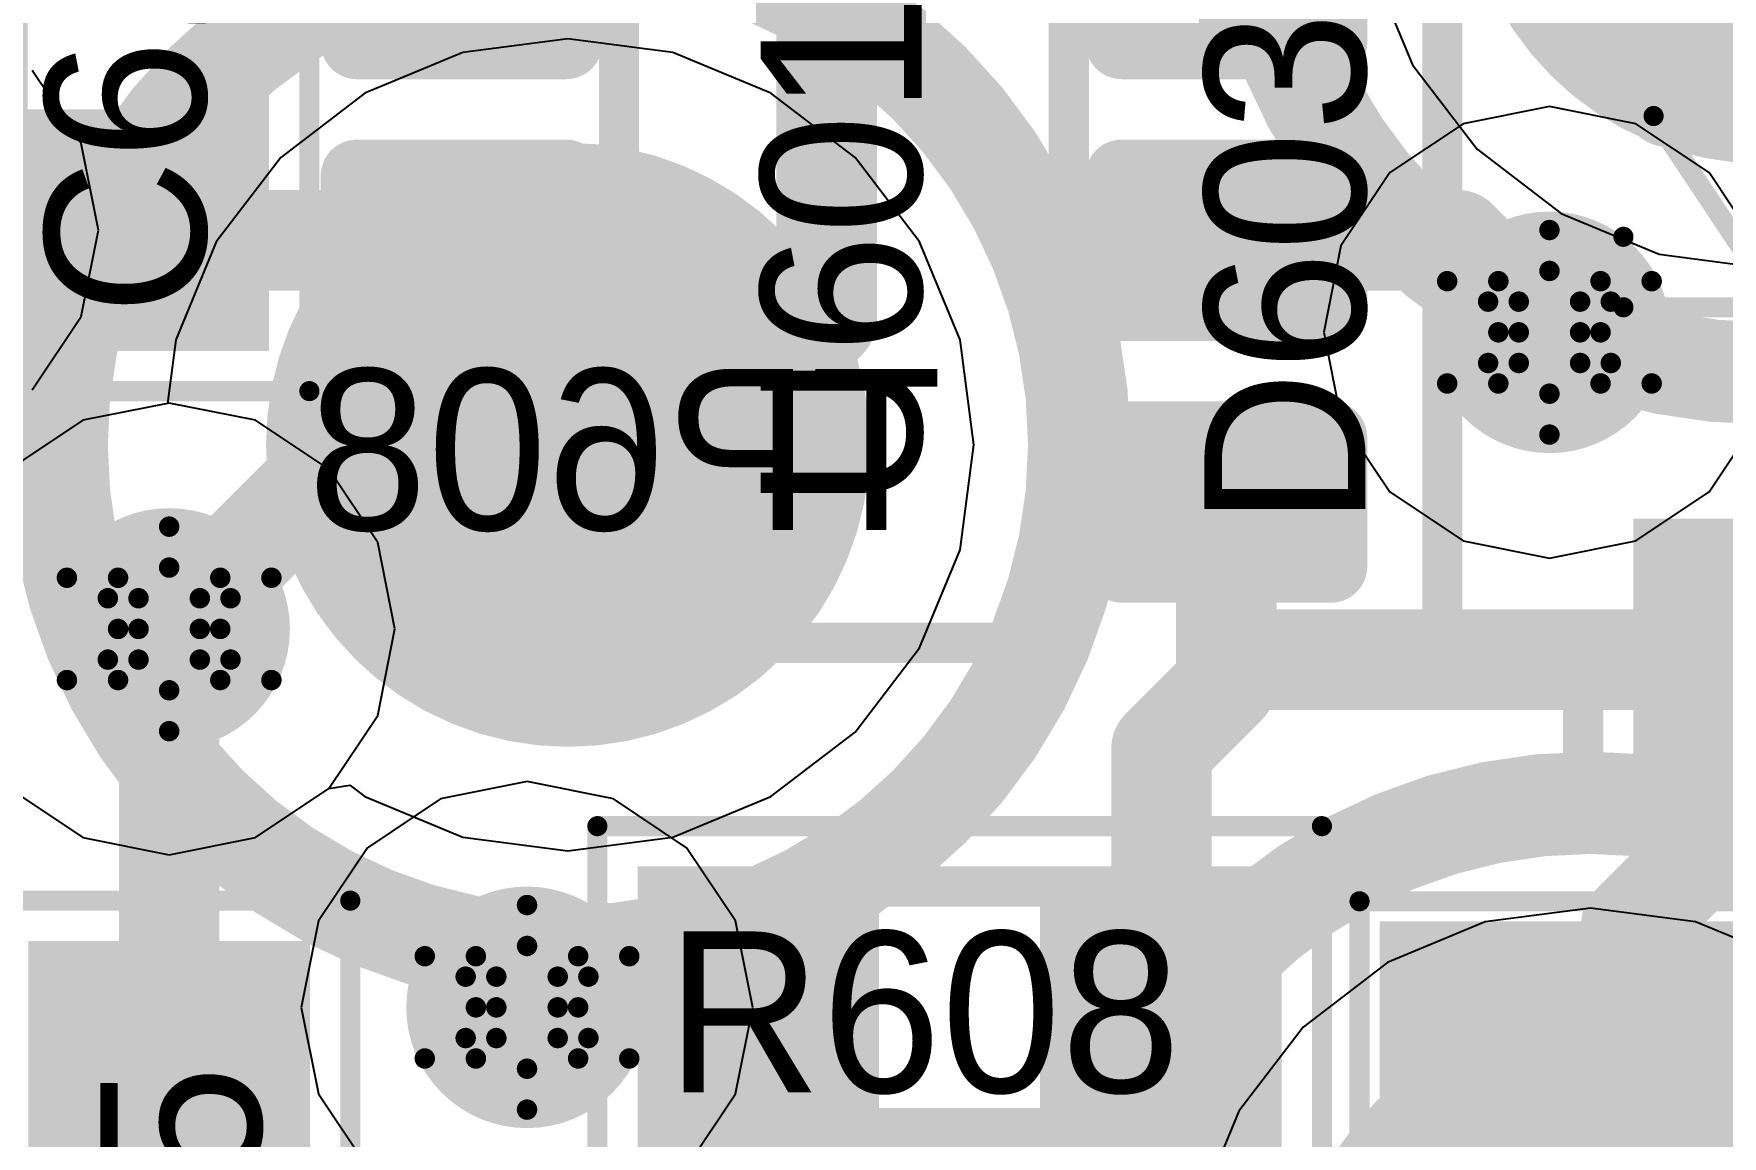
# Model space of a CAD drawing. Header units: millimetres. Extents: x 5 to 399, y 5 to 287.
# Drawn here: x 222.381 to 226.576, y 125.545 to 128.283 of the extents above; entities that cross this region are included whole.
import ezdxf

# ---------------------------------------------------------------- set-up
doc = ezdxf.new("R2010")
doc.units = ezdxf.units.MM
for name, color, linetype in [('BottomLayer', 5, 'Continuous'), ('BottomOverlay', 54, 'Continuous'), ('BottomPaste', 16, 'Continuous'), ('BottomSolder', 6, 'Continuous'), ('DrillDrawing', 1, 'Continuous'), ('DrillGuide', 244, 'Continuous'), ('Mechanical13', 56, 'Continuous'), ('MidLayer1', 16, 'Continuous'), ('MidLayer2', 76, 'Continuous'), ('MultiLayer', 9, 'Continuous'), ('TopLayer', 1, 'Continuous'), ('TopOverlay', 2, 'Continuous'), ('TopPaste', 8, 'Continuous'), ('TopSolder', 216, 'Continuous'), ('ViaHoleLayer', 16, 'Continuous')]:
    doc.layers.add(name, color=color, linetype=linetype)

# ---------------------------------------------------------------- blocks, each defined once
blk = doc.blocks.new('TP1_5MM_B_11')
at = {"layer": 'BottomLayer', "const_width": 0.75}
blk.add_lwpolyline([(-0.375, 0, 1), (0.375, 0, 1)], format="xyb", close=True, dxfattribs=at)
at = {"layer": 'BottomOverlay'}
for points, const_width in [([(1.27, 0, 1), (-1.27, 0, 1)], 0.254), ([(-1.3335, 0, 1), (-1.2065, 0, 1)], 0.127), ([(1.2065, 0, 1), (1.3335, 0, 1)], 0.127)]:
    blk.add_lwpolyline(points, format="xyb", close=True, dxfattribs=dict(at, const_width=const_width))
at = {"layer": 'BottomPaste', "const_width": 0.75}
blk.add_lwpolyline([(-0.375, 0, 1), (0.375, 0, 1)], format="xyb", close=True, dxfattribs=at)
at = {"layer": 'BottomSolder', "const_width": 0.75}
blk.add_lwpolyline([(-0.375, 0, 1), (0.375, 0, 1)], format="xyb", close=True, dxfattribs=at)
blk = doc.blocks.new('TP1_5MM_B_36')
at = {"layer": 'BottomLayer', "const_width": 0.75}
blk.add_lwpolyline([(-0.375, 0, 1), (0.375, 0, 1)], format="xyb", close=True, dxfattribs=at)
at = {"layer": 'BottomOverlay'}
for points, const_width in [([(1.27, 0, 1), (-1.27, 0, 1)], 0.254), ([(-1.3335, 0, 1), (-1.2065, 0, 1)], 0.127), ([(1.2065, 0, 1), (1.3335, 0, 1)], 0.127)]:
    blk.add_lwpolyline(points, format="xyb", close=True, dxfattribs=dict(at, const_width=const_width))
at = {"layer": 'BottomPaste', "const_width": 0.75}
blk.add_lwpolyline([(-0.375, 0, 1), (0.375, 0, 1)], format="xyb", close=True, dxfattribs=at)
at = {"layer": 'BottomSolder', "const_width": 0.75}
blk.add_lwpolyline([(-0.375, 0, 1), (0.375, 0, 1)], format="xyb", close=True, dxfattribs=at)
blk = doc.blocks.new('SC70_6P_70')
at = {"layer": 'TopLayer', "const_width": 0.04}
for points in [[(-0.83, 1.21, 1), (-0.79, 1.21, 1)], [(-0.51, 1.21, 1), (-0.47, 1.21, 1)], [(-0.18, 1.21, 1), (-0.14, 1.21, 1)], [(0.14, 1.21, 1), (0.18, 1.21, 1)], [(0.47, 1.21, 1), (0.51, 1.21, 1)], [(0.79, 1.21, 1), (0.83, 1.21, 1)], [(-0.83, 0.69, 1), (-0.79, 0.69, 1)], [(-0.51, 0.69, 1), (-0.47, 0.69, 1)], [(-0.18, 0.69, 1), (-0.14, 0.69, 1)], [(0.14, 0.69, 1), (0.18, 0.69, 1)], [(0.47, 0.69, 1), (0.51, 0.69, 1)], [(0.79, 0.69, 1), (0.83, 0.69, 1)], [(-0.83, -0.69, 1), (-0.79, -0.69, 1)], [(-0.51, -0.69, 1), (-0.47, -0.69, 1)], [(-0.18, -0.69, 1), (-0.14, -0.69, 1)], [(0.14, -0.69, 1), (0.18, -0.69, 1)], [(0.47, -0.69, 1), (0.51, -0.69, 1)], [(0.79, -0.69, 1), (0.83, -0.69, 1)], [(-0.83, -1.21, 1), (-0.79, -1.21, 1)], [(-0.51, -1.21, 1), (-0.47, -1.21, 1)], [(-0.18, -1.21, 1), (-0.14, -1.21, 1)], [(0.14, -1.21, 1), (0.18, -1.21, 1)], [(0.47, -1.21, 1), (0.51, -1.21, 1)], [(0.79, -1.21, 1), (0.83, -1.21, 1)]]:
    blk.add_lwpolyline(points, format="xyb", close=True, dxfattribs=at)
at = {"layer": 'TopLayer'}
for points in [[(-0.81, 0.65), (-0.49, 0.65), (-0.81, 1.25), (-0.49, 1.25)], [(-0.16, 0.65), (0.16, 0.65), (-0.16, 1.25), (0.16, 1.25)], [(0.49, 0.65), (0.81, 0.65), (0.49, 1.25), (0.81, 1.25)], [(-0.85, 0.69), (-0.45, 0.69), (-0.85, 1.21), (-0.45, 1.21)], [(-0.2, 0.69), (0.2, 0.69), (-0.2, 1.21), (0.2, 1.21)], [(0.45, 0.69), (0.85, 0.69), (0.45, 1.21), (0.85, 1.21)], [(-0.81, -1.25), (-0.49, -1.25), (-0.81, -0.65), (-0.49, -0.65)], [(-0.16, -1.25), (0.16, -1.25), (-0.16, -0.65), (0.16, -0.65)], [(0.49, -1.25), (0.81, -1.25), (0.49, -0.65), (0.81, -0.65)], [(-0.85, -1.21), (-0.45, -1.21), (-0.85, -0.69), (-0.45, -0.69)], [(-0.2, -1.21), (0.2, -1.21), (-0.2, -0.69), (0.2, -0.69)], [(0.45, -1.21), (0.85, -1.21), (0.45, -0.69), (0.85, -0.69)]]:
    blk.add_solid(points, dxfattribs=at)
at = {"layer": 'TopOverlay', "const_width": 0.1}
for points in [[(-0.9998, 0.5588), (-0.9998, -0.5588)], [(-0.9998, 0.5588), (1.0002, 0.5588)], [(1.0002, 0.5588), (1.0002, -0.5588)], [(-0.9998, -0.5588), (1.0002, -0.5588)]]:
    blk.add_lwpolyline(points, dxfattribs=at)
at = {"layer": 'TopOverlay', "const_width": 0.05}
for points in [[(-1.0248, 0.5588, 1), (-0.9748, 0.5588, 1)], [(-1.0248, 0.5588, 1), (-0.9748, 0.5588, 1)], [(0.9752, 0.5588, 1), (1.0251, 0.5588, 1)], [(0.9752, 0.5588, 1), (1.0251, 0.5588, 1)], [(-1.0248, -0.5588, 1), (-0.9748, -0.5588, 1)], [(-1.0248, -0.5588, 1), (-0.9748, -0.5588, 1)], [(0.9752, -0.5588, 1), (1.0251, -0.5588, 1)], [(0.9752, -0.5588, 1), (1.0251, -0.5588, 1)]]:
    blk.add_lwpolyline(points, format="xyb", close=True, dxfattribs=at)
at = {"layer": 'TopPaste', "const_width": 0.04}
for points in [[(-0.83, 1.21, 1), (-0.79, 1.21, 1)], [(-0.51, 1.21, 1), (-0.47, 1.21, 1)], [(-0.18, 1.21, 1), (-0.14, 1.21, 1)], [(0.14, 1.21, 1), (0.18, 1.21, 1)], [(0.47, 1.21, 1), (0.51, 1.21, 1)], [(0.79, 1.21, 1), (0.83, 1.21, 1)], [(-0.83, 0.69, 1), (-0.79, 0.69, 1)], [(-0.51, 0.69, 1), (-0.47, 0.69, 1)], [(-0.18, 0.69, 1), (-0.14, 0.69, 1)], [(0.14, 0.69, 1), (0.18, 0.69, 1)], [(0.47, 0.69, 1), (0.51, 0.69, 1)], [(0.79, 0.69, 1), (0.83, 0.69, 1)], [(-0.83, -0.69, 1), (-0.79, -0.69, 1)], [(-0.51, -0.69, 1), (-0.47, -0.69, 1)], [(-0.18, -0.69, 1), (-0.14, -0.69, 1)], [(0.14, -0.69, 1), (0.18, -0.69, 1)], [(0.47, -0.69, 1), (0.51, -0.69, 1)], [(0.79, -0.69, 1), (0.83, -0.69, 1)], [(-0.83, -1.21, 1), (-0.79, -1.21, 1)], [(-0.51, -1.21, 1), (-0.47, -1.21, 1)], [(-0.18, -1.21, 1), (-0.14, -1.21, 1)], [(0.14, -1.21, 1), (0.18, -1.21, 1)], [(0.47, -1.21, 1), (0.51, -1.21, 1)], [(0.79, -1.21, 1), (0.83, -1.21, 1)]]:
    blk.add_lwpolyline(points, format="xyb", close=True, dxfattribs=at)
at = {"layer": 'TopPaste'}
for points in [[(-0.81, 0.65), (-0.49, 0.65), (-0.81, 1.25), (-0.49, 1.25)], [(-0.16, 0.65), (0.16, 0.65), (-0.16, 1.25), (0.16, 1.25)], [(0.49, 0.65), (0.81, 0.65), (0.49, 1.25), (0.81, 1.25)], [(-0.85, 0.69), (-0.45, 0.69), (-0.85, 1.21), (-0.45, 1.21)], [(-0.2, 0.69), (0.2, 0.69), (-0.2, 1.21), (0.2, 1.21)], [(0.45, 0.69), (0.85, 0.69), (0.45, 1.21), (0.85, 1.21)], [(-0.81, -1.25), (-0.49, -1.25), (-0.81, -0.65), (-0.49, -0.65)], [(-0.16, -1.25), (0.16, -1.25), (-0.16, -0.65), (0.16, -0.65)], [(0.49, -1.25), (0.81, -1.25), (0.49, -0.65), (0.81, -0.65)], [(-0.85, -1.21), (-0.45, -1.21), (-0.85, -0.69), (-0.45, -0.69)], [(-0.2, -1.21), (0.2, -1.21), (-0.2, -0.69), (0.2, -0.69)], [(0.45, -1.21), (0.85, -1.21), (0.45, -0.69), (0.85, -0.69)]]:
    blk.add_solid(points, dxfattribs=at)
at = {"layer": 'TopSolder', "const_width": 0.09}
for points in [[(-0.855, 1.21, 1), (-0.765, 1.21, 1)], [(-0.535, 1.21, 1), (-0.445, 1.21, 1)], [(-0.205, 1.21, 1), (-0.115, 1.21, 1)], [(0.115, 1.21, 1), (0.205, 1.21, 1)], [(0.445, 1.21, 1), (0.535, 1.21, 1)], [(0.765, 1.21, 1), (0.855, 1.21, 1)], [(-0.855, 0.69, 1), (-0.765, 0.69, 1)], [(-0.535, 0.69, 1), (-0.445, 0.69, 1)], [(-0.205, 0.69, 1), (-0.115, 0.69, 1)], [(0.115, 0.69, 1), (0.205, 0.69, 1)], [(0.445, 0.69, 1), (0.535, 0.69, 1)], [(0.765, 0.69, 1), (0.855, 0.69, 1)], [(-0.855, -0.69, 1), (-0.765, -0.69, 1)], [(-0.535, -0.69, 1), (-0.445, -0.69, 1)], [(-0.205, -0.69, 1), (-0.115, -0.69, 1)], [(0.115, -0.69, 1), (0.205, -0.69, 1)], [(0.445, -0.69, 1), (0.535, -0.69, 1)], [(0.765, -0.69, 1), (0.855, -0.69, 1)], [(-0.855, -1.21, 1), (-0.765, -1.21, 1)], [(-0.535, -1.21, 1), (-0.445, -1.21, 1)], [(-0.205, -1.21, 1), (-0.115, -1.21, 1)], [(0.115, -1.21, 1), (0.205, -1.21, 1)], [(0.445, -1.21, 1), (0.535, -1.21, 1)], [(0.765, -1.21, 1), (0.855, -1.21, 1)]]:
    blk.add_lwpolyline(points, format="xyb", close=True, dxfattribs=at)
at = {"layer": 'TopSolder'}
for points in [[(-0.81, 0.6), (-0.49, 0.6), (-0.81, 1.3), (-0.49, 1.3)], [(-0.16, 0.6), (0.16, 0.6), (-0.16, 1.3), (0.16, 1.3)], [(0.49, 0.6), (0.81, 0.6), (0.49, 1.3), (0.81, 1.3)], [(-0.9, 0.69), (-0.4, 0.69), (-0.9, 1.21), (-0.4, 1.21)], [(-0.25, 0.69), (0.25, 0.69), (-0.25, 1.21), (0.25, 1.21)], [(0.4, 0.69), (0.9, 0.69), (0.4, 1.21), (0.9, 1.21)], [(-0.81, -1.3), (-0.49, -1.3), (-0.81, -0.6), (-0.49, -0.6)], [(-0.16, -1.3), (0.16, -1.3), (-0.16, -0.6), (0.16, -0.6)], [(0.49, -1.3), (0.81, -1.3), (0.49, -0.6), (0.81, -0.6)], [(-0.9, -1.21), (-0.4, -1.21), (-0.9, -0.69), (-0.4, -0.69)], [(-0.25, -1.21), (0.25, -1.21), (-0.25, -0.69), (0.25, -0.69)], [(0.4, -1.21), (0.9, -1.21), (0.4, -0.69), (0.9, -0.69)]]:
    blk.add_solid(points, dxfattribs=at)
blk = doc.blocks.new('TP1_5MM_B_99')
at = {"layer": 'BottomLayer', "const_width": 0.75}
blk.add_lwpolyline([(-0.375, 0, 1), (0.375, 0, 1)], format="xyb", close=True, dxfattribs=at)
at = {"layer": 'BottomOverlay'}
for points, const_width in [([(1.27, 0, 1), (-1.27, 0, 1)], 0.254), ([(-1.3335, 0, 1), (-1.2065, 0, 1)], 0.127), ([(1.2065, 0, 1), (1.3335, 0, 1)], 0.127)]:
    blk.add_lwpolyline(points, format="xyb", close=True, dxfattribs=dict(at, const_width=const_width))
at = {"layer": 'BottomPaste', "const_width": 0.75}
blk.add_lwpolyline([(-0.375, 0, 1), (0.375, 0, 1)], format="xyb", close=True, dxfattribs=at)
at = {"layer": 'BottomSolder', "const_width": 0.75}
blk.add_lwpolyline([(-0.375, 0, 1), (0.375, 0, 1)], format="xyb", close=True, dxfattribs=at)
blk = doc.blocks.new('0402_R_185')
at = {"layer": 'Mechanical13', "const_width": 0.1}
for points in [[(-0.55, 0.3), (0.55, 0.3)], [(-0.55, -0.3), (-0.55, 0.3)], [(0.55, -0.3), (0.55, 0.3)], [(-0.55, -0.3), (0.55, -0.3)]]:
    blk.add_lwpolyline(points, dxfattribs=at)
at = {"layer": 'Mechanical13', "const_width": 0.05}
for points in [[(-0.575, 0.3, 1), (-0.525, 0.3, 1)], [(-0.575, 0.3, 1), (-0.525, 0.3, 1)], [(0.525, 0.3, 1), (0.575, 0.3, 1)], [(0.525, 0.3, 1), (0.575, 0.3, 1)], [(-0.575, -0.3, 1), (-0.525, -0.3, 1)], [(-0.575, -0.3, 1), (-0.525, -0.3, 1)], [(0.525, -0.3, 1), (0.575, -0.3, 1)], [(0.525, -0.3, 1), (0.575, -0.3, 1)]]:
    blk.add_lwpolyline(points, format="xyb", close=True, dxfattribs=at)
at = {"layer": 'TopLayer'}
for points in [[(-0.25, -0.3), (-0.25, 0.3), (-0.75, -0.3), (-0.75, 0.3)], [(0.75, -0.3), (0.75, 0.3), (0.25, -0.3), (0.25, 0.3)]]:
    blk.add_solid(points, dxfattribs=at)
at = {"layer": 'TopOverlay', "const_width": 0.05}
for points in [[(-0.9, 0.45), (0.9, 0.45)], [(-0.9, -0.45), (-0.9, 0.45)], [(0.9, -0.45), (0.9, 0.45)], [(-0.9, -0.45), (0.9, -0.45)]]:
    blk.add_lwpolyline(points, dxfattribs=at)
at = {"layer": 'TopOverlay', "const_width": 0.025}
for points in [[(-0.9125, 0.45, 1), (-0.8875, 0.45, 1)], [(-0.9125, 0.45, 1), (-0.8875, 0.45, 1)], [(0.8875, 0.45, 1), (0.9125, 0.45, 1)], [(0.8875, 0.45, 1), (0.9125, 0.45, 1)], [(-0.9125, -0.45, 1), (-0.8875, -0.45, 1)], [(-0.9125, -0.45, 1), (-0.8875, -0.45, 1)], [(0.8875, -0.45, 1), (0.9125, -0.45, 1)], [(0.8875, -0.45, 1), (0.9125, -0.45, 1)]]:
    blk.add_lwpolyline(points, format="xyb", close=True, dxfattribs=at)
at = {"layer": 'TopPaste'}
for points in [[(-0.25, -0.3), (-0.25, 0.3), (-0.75, -0.3), (-0.75, 0.3)], [(0.75, -0.3), (0.75, 0.3), (0.25, -0.3), (0.25, 0.3)]]:
    blk.add_solid(points, dxfattribs=at)
at = {"layer": 'TopSolder'}
for points in [[(-0.2, -0.35), (-0.2, 0.35), (-0.8, -0.35), (-0.8, 0.35)], [(0.8, -0.35), (0.8, 0.35), (0.2, -0.35), (0.2, 0.35)]]:
    blk.add_solid(points, dxfattribs=at)
blk = doc.blocks.new('1206_R_187')
at = {"layer": 'Mechanical13', "const_width": 0.1}
for points in [[(1.6002, 0.8002), (1.6002, -0.7999)], [(1.6002, -0.7999), (-1.5998, -0.7999)]]:
    blk.add_lwpolyline(points, dxfattribs=at)
at = {"layer": 'Mechanical13', "const_width": 0.05}
blk.add_lwpolyline([(1.5752, -0.7999, 1), (1.6252, -0.7999, 1)], format="xyb", close=True, dxfattribs=at)
blk.add_lwpolyline([(1.5752, -0.7999, 1), (1.6252, -0.7999, 1)], format="xyb", close=True, dxfattribs=at)
at = {"layer": 'TopLayer'}
blk.add_solid([(2.075, -0.9), (2.075, 0.9), (0.925, -0.9), (0.925, 0.9)], dxfattribs=at)
at = {"layer": 'TopOverlay', "const_width": 0.05}
for points in [[(2.175, 1), (2.175, -1)], [(2.175, -1), (-2.2, -1)]]:
    blk.add_lwpolyline(points, dxfattribs=at)
at = {"layer": 'TopOverlay', "const_width": 0.025}
blk.add_lwpolyline([(2.1625, -1, 1), (2.1875, -1, 1)], format="xyb", close=True, dxfattribs=at)
blk.add_lwpolyline([(2.1625, -1, 1), (2.1875, -1, 1)], format="xyb", close=True, dxfattribs=at)
at = {"layer": 'TopPaste'}
blk.add_solid([(2.075, -0.9), (2.075, 0.9), (0.925, -0.9), (0.925, 0.9)], dxfattribs=at)
at = {"layer": 'TopSolder'}
blk.add_solid([(2.125, -0.95), (2.125, 0.95), (0.875, -0.95), (0.875, 0.95)], dxfattribs=at)
blk = doc.blocks.new('0402_R_188')
at = {"layer": 'Mechanical13', "const_width": 0.1}
for points in [[(-0.55, 0.3), (0.55, 0.3)], [(-0.55, 0.3), (-0.55, -0.3)], [(0.55, 0.3), (0.55, -0.3)], [(-0.55, -0.3), (0.55, -0.3)]]:
    blk.add_lwpolyline(points, dxfattribs=at)
at = {"layer": 'Mechanical13', "const_width": 0.05}
for points in [[(-0.575, 0.3, 1), (-0.525, 0.3, 1)], [(-0.575, 0.3, 1), (-0.525, 0.3, 1)], [(0.525, 0.3, 1), (0.575, 0.3, 1)], [(0.525, 0.3, 1), (0.575, 0.3, 1)], [(-0.575, -0.3, 1), (-0.525, -0.3, 1)], [(-0.575, -0.3, 1), (-0.525, -0.3, 1)], [(0.525, -0.3, 1), (0.575, -0.3, 1)], [(0.525, -0.3, 1), (0.575, -0.3, 1)]]:
    blk.add_lwpolyline(points, format="xyb", close=True, dxfattribs=at)
at = {"layer": 'TopLayer'}
for points in [[(-0.25, -0.3), (-0.25, 0.3), (-0.75, -0.3), (-0.75, 0.3)], [(0.75, -0.3), (0.75, 0.3), (0.25, -0.3), (0.25, 0.3)]]:
    blk.add_solid(points, dxfattribs=at)
at = {"layer": 'TopOverlay', "const_width": 0.05}
for points in [[(-0.9, 0.45), (0.9, 0.45)], [(-0.9, 0.45), (-0.9, -0.45)], [(0.9, 0.45), (0.9, -0.45)], [(-0.9, -0.45), (0.9, -0.45)]]:
    blk.add_lwpolyline(points, dxfattribs=at)
at = {"layer": 'TopOverlay', "const_width": 0.025}
for points in [[(-0.9125, 0.45, 1), (-0.8875, 0.45, 1)], [(-0.9125, 0.45, 1), (-0.8875, 0.45, 1)], [(0.8875, 0.45, 1), (0.9125, 0.45, 1)], [(0.8875, 0.45, 1), (0.9125, 0.45, 1)], [(-0.9125, -0.45, 1), (-0.8875, -0.45, 1)], [(-0.9125, -0.45, 1), (-0.8875, -0.45, 1)], [(0.8875, -0.45, 1), (0.9125, -0.45, 1)], [(0.8875, -0.45, 1), (0.9125, -0.45, 1)]]:
    blk.add_lwpolyline(points, format="xyb", close=True, dxfattribs=at)
at = {"layer": 'TopPaste'}
for points in [[(-0.25, -0.3), (-0.25, 0.3), (-0.75, -0.3), (-0.75, 0.3)], [(0.75, -0.3), (0.75, 0.3), (0.25, -0.3), (0.25, 0.3)]]:
    blk.add_solid(points, dxfattribs=at)
at = {"layer": 'TopSolder'}
for points in [[(-0.2, -0.35), (-0.2, 0.35), (-0.8, -0.35), (-0.8, 0.35)], [(0.8, -0.35), (0.8, 0.35), (0.2, -0.35), (0.2, 0.35)]]:
    blk.add_solid(points, dxfattribs=at)
blk = doc.blocks.new('SOD_323_216')
at = {"layer": 'TopLayer'}
for points in [[(-0.8, -0.3), (-0.8, 0.3), (-1.4, -0.3), (-1.4, 0.3)], [(1.4, -0.3), (1.4, 0.3), (0.8, -0.3), (0.8, 0.3)]]:
    blk.add_solid(points, dxfattribs=at)
at = {"layer": 'TopOverlay'}
for points, const_width in [([(-1.05, 0.825), (-1.05, 0.475)], 0.1), ([(-1.05, 0.825), (1.05, 0.825)], 0.1), ([(1.05, 0.825), (1.05, 0.475)], 0.1), ([(-1.525, 0.475), (-1.05, 0.475)], 0.1), ([(-1.525, 0.475), (-1.525, -0.475)], 0.1), ([(1.05, 0.475), (1.525, 0.475)], 0.1), ([(1.525, 0.475), (1.525, -0.475)], 0.1), ([(-0.225, 0.375), (-0.225, -0.4)], 0.05), ([(-0.225, 0.375), (-0.05, 0.375)], 0.05), ([(0.25, 0.3), (-0.2, 0)], 0.05), ([(0.25, 0.3), (0.25, -0.3)], 0.05), ([(-0.375, 0), (0.5, 0)], 0.03), ([(-0.2, 0), (0.25, -0.3)], 0.05), ([(-1.525, -0.475), (-1.05, -0.475)], 0.1), ([(-1.05, -0.475), (-1.05, -0.825)], 0.1), ([(1.05, -0.475), (1.05, -0.825)], 0.1), ([(1.05, -0.475), (1.525, -0.475)], 0.1), ([(-1.05, -0.825), (1.05, -0.825)], 0.1)]:
    blk.add_lwpolyline(points, dxfattribs=dict(at, const_width=const_width))
for points, const_width in [([(-1.075, 0.825, 1), (-1.025, 0.825, 1)], 0.05), ([(-1.075, 0.825, 1), (-1.025, 0.825, 1)], 0.05), ([(1.025, 0.825, 1), (1.075, 0.825, 1)], 0.05), ([(1.025, 0.825, 1), (1.075, 0.825, 1)], 0.05), ([(-1.55, 0.475, 1), (-1.5, 0.475, 1)], 0.05), ([(-1.55, 0.475, 1), (-1.5, 0.475, 1)], 0.05), ([(-1.075, 0.475, 1), (-1.025, 0.475, 1)], 0.05), ([(-1.075, 0.475, 1), (-1.025, 0.475, 1)], 0.05), ([(1.025, 0.475, 1), (1.075, 0.475, 1)], 0.05), ([(1.025, 0.475, 1), (1.075, 0.475, 1)], 0.05), ([(1.5, 0.475, 1), (1.55, 0.475, 1)], 0.05), ([(1.5, 0.475, 1), (1.55, 0.475, 1)], 0.05), ([(-0.2375, 0.375, 1), (-0.2125, 0.375, 1)], 0.025), ([(-0.2375, 0.375, 1), (-0.2125, 0.375, 1)], 0.025), ([(-0.0625, 0.375, 1), (-0.0375, 0.375, 1)], 0.025), ([(0.2375, 0.3, 1), (0.2625, 0.3, 1)], 0.025), ([(0.2375, 0.3, 1), (0.2625, 0.3, 1)], 0.025), ([(-0.3825, 0, 1), (-0.3675, 0, 1)], 0.015), ([(-0.2125, 0, 1), (-0.1875, 0, 1)], 0.025), ([(-0.2125, 0, 1), (-0.1875, 0, 1)], 0.025), ([(0.4925, 0, 1), (0.5075, 0, 1)], 0.015), ([(0.2375, -0.3, 1), (0.2625, -0.3, 1)], 0.025), ([(0.2375, -0.3, 1), (0.2625, -0.3, 1)], 0.025), ([(-0.2375, -0.4, 1), (-0.2125, -0.4, 1)], 0.025), ([(-1.55, -0.475, 1), (-1.5, -0.475, 1)], 0.05), ([(-1.55, -0.475, 1), (-1.5, -0.475, 1)], 0.05), ([(-1.075, -0.475, 1), (-1.025, -0.475, 1)], 0.05), ([(-1.075, -0.475, 1), (-1.025, -0.475, 1)], 0.05), ([(1.025, -0.475, 1), (1.075, -0.475, 1)], 0.05), ([(1.025, -0.475, 1), (1.075, -0.475, 1)], 0.05), ([(1.5, -0.475, 1), (1.55, -0.475, 1)], 0.05), ([(1.5, -0.475, 1), (1.55, -0.475, 1)], 0.05), ([(-1.075, -0.825, 1), (-1.025, -0.825, 1)], 0.05), ([(-1.075, -0.825, 1), (-1.025, -0.825, 1)], 0.05), ([(1.025, -0.825, 1), (1.075, -0.825, 1)], 0.05), ([(1.025, -0.825, 1), (1.075, -0.825, 1)], 0.05)]:
    blk.add_lwpolyline(points, format="xyb", close=True, dxfattribs=dict(at, const_width=const_width))
at = {"layer": 'TopPaste'}
for points in [[(-0.8, -0.3), (-0.8, 0.3), (-1.4, -0.3), (-1.4, 0.3)], [(1.4, -0.3), (1.4, 0.3), (0.8, -0.3), (0.8, 0.3)]]:
    blk.add_solid(points, dxfattribs=at)
at = {"layer": 'TopSolder'}
for points in [[(-0.75, -0.35), (-0.75, 0.35), (-1.45, -0.35), (-1.45, 0.35)], [(1.45, -0.35), (1.45, 0.35), (0.75, -0.35), (0.75, 0.35)]]:
    blk.add_solid(points, dxfattribs=at)
blk = doc.blocks.new('0402_C_220')
at = {"layer": 'Mechanical13', "const_width": 0.1}
for points in [[(-0.55, 0.3), (0.55, 0.3)], [(-0.55, 0.3), (-0.55, -0.3)], [(0.55, 0.3), (0.55, -0.3)], [(-0.55, -0.3), (0.55, -0.3)]]:
    blk.add_lwpolyline(points, dxfattribs=at)
at = {"layer": 'Mechanical13', "const_width": 0.05}
for points in [[(-0.575, 0.3, 1), (-0.525, 0.3, 1)], [(-0.575, 0.3, 1), (-0.525, 0.3, 1)], [(0.525, 0.3, 1), (0.575, 0.3, 1)], [(0.525, 0.3, 1), (0.575, 0.3, 1)], [(-0.575, -0.3, 1), (-0.525, -0.3, 1)], [(-0.575, -0.3, 1), (-0.525, -0.3, 1)], [(0.525, -0.3, 1), (0.575, -0.3, 1)], [(0.525, -0.3, 1), (0.575, -0.3, 1)]]:
    blk.add_lwpolyline(points, format="xyb", close=True, dxfattribs=at)
at = {"layer": 'TopLayer'}
for points in [[(-0.25, -0.3), (-0.25, 0.3), (-0.75, -0.3), (-0.75, 0.3)], [(0.75, -0.3), (0.75, 0.3), (0.25, -0.3), (0.25, 0.3)]]:
    blk.add_solid(points, dxfattribs=at)
at = {"layer": 'TopOverlay', "const_width": 0.05}
for points in [[(-0.9, 0.45), (-0.9, -0.45)], [(-0.9, 0.45), (0.9, 0.45)], [(0.9, 0.45), (0.9, -0.45)], [(-0.9, -0.45), (0.9, -0.45)]]:
    blk.add_lwpolyline(points, dxfattribs=at)
at = {"layer": 'TopOverlay', "const_width": 0.025}
for points in [[(-0.9125, 0.45, 1), (-0.8875, 0.45, 1)], [(-0.9125, 0.45, 1), (-0.8875, 0.45, 1)], [(0.8875, 0.45, 1), (0.9125, 0.45, 1)], [(0.8875, 0.45, 1), (0.9125, 0.45, 1)], [(-0.9125, -0.45, 1), (-0.8875, -0.45, 1)], [(-0.9125, -0.45, 1), (-0.8875, -0.45, 1)], [(0.8875, -0.45, 1), (0.9125, -0.45, 1)], [(0.8875, -0.45, 1), (0.9125, -0.45, 1)]]:
    blk.add_lwpolyline(points, format="xyb", close=True, dxfattribs=at)
at = {"layer": 'TopPaste'}
for points in [[(-0.25, -0.3), (-0.25, 0.3), (-0.75, -0.3), (-0.75, 0.3)], [(0.75, -0.3), (0.75, 0.3), (0.25, -0.3), (0.25, 0.3)]]:
    blk.add_solid(points, dxfattribs=at)
at = {"layer": 'TopSolder'}
for points in [[(-0.2, -0.35), (-0.2, 0.35), (-0.8, -0.35), (-0.8, 0.35)], [(0.8, -0.35), (0.8, 0.35), (0.2, -0.35), (0.2, 0.35)]]:
    blk.add_solid(points, dxfattribs=at)

msp = doc.modelspace()

# ---------------------------------------------------------------- linework, layer by layer
at = {"layer": 'BottomLayer'}
for p, q in [((225.7057, 128.4489), (225.8065, 128.2057)), ((223.4471, 128.2365), (223.2039, 128.1357)), ((223.7082, 128.2708), (223.4471, 128.2365)), ((223.9692, 128.2365), (223.7082, 128.2708)), ((224.2125, 128.1357), (223.9692, 128.2365)), ((222.4991, 128.0102), (222.3775, 128.1921)), ((225.8065, 128.2057), (225.9668, 127.9968)), ((223.2039, 128.1357), (222.995, 127.9754)), ((224.4214, 127.9754), (224.2125, 128.1357)), ((222.5418, 127.7956), (222.4991, 128.0102)), ((225.9668, 127.9968), (226.1757, 127.8365)), ((222.995, 127.9754), (222.8347, 127.7665)), ((224.5817, 127.7665), (224.4214, 127.9754)), ((226.1757, 127.8365), (226.4189, 127.7357)), ((222.4991, 127.581), (222.5418, 127.7956)), ((222.8347, 127.7665), (222.7339, 127.5232)), ((224.6825, 127.5232), (224.5817, 127.7665)), ((226.4189, 127.7357), (226.68, 127.7014)), ((222.3775, 127.3991), (222.4991, 127.581)), ((222.7339, 127.5232), (222.7131, 127.3649)), ((224.7168, 127.2622), (224.6825, 127.5232)), ((222.7131, 127.3649), (222.503, 127.3231)), ((222.503, 127.3231), (222.3211, 127.2015)), ((224.6825, 127.0011), (224.7168, 127.2622)), ((224.5817, 126.7579), (224.6825, 127.0011)), ((224.4214, 126.549), (224.5817, 126.7579)), ((224.2125, 126.3887), (224.4214, 126.549)), ((222.3211, 126.4085), (222.503, 126.2869)), ((222.9322, 126.2869), (223.1141, 126.4085)), ((223.1141, 126.4085), (223.1668, 126.4172)), ((223.1668, 126.4172), (223.2039, 126.3887)), ((223.2039, 126.3887), (223.4471, 126.2879)), ((223.9692, 126.2879), (224.2125, 126.3887)), ((222.503, 126.2869), (222.7176, 126.2442)), ((222.7176, 126.2442), (222.9322, 126.2869)), ((223.4471, 126.2879), (223.7082, 126.2536)), ((223.7082, 126.2536), (223.9692, 126.2879)), ((226.2482, 126.1118), (225.9871, 126.0775)), ((226.5092, 126.0775), (226.2482, 126.1118)), ((225.9871, 126.0775), (225.7439, 125.9767)), ((226.7525, 125.9767), (226.5092, 126.0775)), ((225.7439, 125.9767), (225.535, 125.8164)), ((225.535, 125.8164), (225.3747, 125.6075)), ((225.3747, 125.6075), (225.2739, 125.3642))]:
    msp.add_line(p, q, dxfattribs=at)
for points, const_width in [([(225.9966, 127.5416, 1), (226.2966, 127.5416, 1)], 0.3), ([(223.1123, 127.2622, 1), (223.2373, 127.2622, 1)], 0.125), ([(223.1123, 127.2622, 1), (223.2373, 127.2622, 1)], 0.125), ([(223.6457, 127.2622, 1), (223.7707, 127.2622, 1)], 0.125), ([(222.5676, 126.805, 1), (222.8676, 126.805, 1)], 0.3), ([(222.6551, 126.805, 1), (222.7801, 126.805, 1)], 0.125), ([(223.4566, 125.8652, 1), (223.7566, 125.8652, 1)], 0.3)]:
    msp.add_lwpolyline(points, format="xyb", close=True, dxfattribs=dict(at, const_width=const_width))
at = {"layer": 'BottomLayer', "const_width": 0.25}
for points in [[(222.7176, 126.805), (223.1748, 127.2622)], [(223.1748, 127.2622), (223.7082, 127.2622)]]:
    msp.add_lwpolyline(points, dxfattribs=at)
at = {"layer": 'DrillDrawing', "const_width": 0.0508}
for points in [[(226.0196, 127.6686), (226.1466, 127.7956)], [(226.1466, 127.7956), (226.2736, 127.6686)], [(225.8926, 127.6686), (226.0196, 127.5416)], [(225.8926, 127.6686), (226.0196, 127.6686)], [(226.0704, 127.6178), (226.1466, 127.694)], [(226.1466, 127.694), (226.2228, 127.6178)], [(226.2736, 127.6686), (226.4006, 127.6686)], [(226.2736, 127.5416), (226.4006, 127.6686)], [(225.9942, 127.6178), (226.0704, 127.5416)], [(225.9942, 127.6178), (226.0704, 127.6178)], [(226.2228, 127.6178), (226.299, 127.6178)], [(226.2228, 127.5416), (226.299, 127.6178)], [(225.8926, 127.4146), (226.0196, 127.5416)], [(225.9942, 127.4654), (226.0704, 127.5416)], [(226.2228, 127.5416), (226.299, 127.4654)], [(226.2736, 127.5416), (226.4006, 127.4146)], [(225.9942, 127.4654), (226.0704, 127.4654)], [(226.0704, 127.4654), (226.1466, 127.3892)], [(226.1466, 127.3892), (226.2228, 127.4654)], [(226.2228, 127.4654), (226.299, 127.4654)], [(225.8926, 127.4146), (226.0196, 127.4146)], [(226.0196, 127.4146), (226.1466, 127.2876)], [(226.1466, 127.2876), (226.2736, 127.4146)], [(226.2736, 127.4146), (226.4006, 127.4146)], [(222.5906, 126.932), (222.7176, 127.059)], [(222.7176, 127.059), (222.8446, 126.932)], [(222.6414, 126.8812), (222.7176, 126.9574)], [(222.7176, 126.9574), (222.7938, 126.8812)], [(222.4636, 126.932), (222.5906, 126.805)], [(222.4636, 126.932), (222.5906, 126.932)], [(222.8446, 126.932), (222.9716, 126.932)], [(222.8446, 126.805), (222.9716, 126.932)], [(222.5652, 126.8812), (222.6414, 126.805)], [(222.5652, 126.8812), (222.6414, 126.8812)], [(222.7938, 126.8812), (222.87, 126.8812)], [(222.7938, 126.805), (222.87, 126.8812)], [(222.4636, 126.678), (222.5906, 126.805)], [(222.5652, 126.7288), (222.6414, 126.805)], [(222.7938, 126.805), (222.87, 126.7288)], [(222.8446, 126.805), (222.9716, 126.678)], [(222.5652, 126.7288), (222.6414, 126.7288)], [(222.6414, 126.7288), (222.7176, 126.6526)], [(222.7176, 126.6526), (222.7938, 126.7288)], [(222.7938, 126.7288), (222.87, 126.7288)], [(222.4636, 126.678), (222.5906, 126.678)], [(222.5906, 126.678), (222.7176, 126.551)], [(222.7176, 126.551), (222.8446, 126.678)], [(222.8446, 126.678), (222.9716, 126.678)], [(223.4796, 125.9922), (223.6066, 126.1192)], [(223.6066, 126.1192), (223.7336, 125.9922)], [(223.3526, 125.9922), (223.4796, 125.8652)], [(223.3526, 125.9922), (223.4796, 125.9922)], [(223.5304, 125.9414), (223.6066, 126.0176)], [(223.6066, 126.0176), (223.6828, 125.9414)], [(223.7336, 125.9922), (223.8606, 125.9922)], [(223.7336, 125.8652), (223.8606, 125.9922)], [(223.4542, 125.9414), (223.5304, 125.8652)], [(223.4542, 125.9414), (223.5304, 125.9414)], [(223.6828, 125.9414), (223.759, 125.9414)], [(223.6828, 125.8652), (223.759, 125.9414)], [(223.3526, 125.7382), (223.4796, 125.8652)], [(223.4542, 125.789), (223.5304, 125.8652)], [(223.6828, 125.8652), (223.759, 125.789)], [(223.7336, 125.8652), (223.8606, 125.7382)], [(223.4542, 125.789), (223.5304, 125.789)], [(223.5304, 125.789), (223.6066, 125.7128)], [(223.6066, 125.7128), (223.6828, 125.789)], [(223.6828, 125.789), (223.759, 125.789)], [(223.3526, 125.7382), (223.4796, 125.7382)], [(223.4796, 125.7382), (223.6066, 125.6112)], [(223.6066, 125.6112), (223.7336, 125.7382)], [(223.7336, 125.7382), (223.8606, 125.7382)]]:
    msp.add_lwpolyline(points, dxfattribs=at)
at = {"layer": 'DrillDrawing', "const_width": 0.0254}
for points in [[(226.1339, 127.7956, 1), (226.1593, 127.7956, 1)], [(226.1339, 127.7956, 1), (226.1593, 127.7956, 1)], [(225.8799, 127.6686, 1), (225.9053, 127.6686, 1)], [(225.8799, 127.6686, 1), (225.9053, 127.6686, 1)], [(226.0069, 127.6686, 1), (226.0323, 127.6686, 1)], [(226.0069, 127.6686, 1), (226.0323, 127.6686, 1)], [(226.1339, 127.694, 1), (226.1593, 127.694, 1)], [(226.1339, 127.694, 1), (226.1593, 127.694, 1)], [(226.2609, 127.6686, 1), (226.2863, 127.6686, 1)], [(226.2609, 127.6686, 1), (226.2863, 127.6686, 1)], [(226.3879, 127.6686, 1), (226.4133, 127.6686, 1)], [(226.3879, 127.6686, 1), (226.4133, 127.6686, 1)], [(225.9815, 127.6178, 1), (226.0069, 127.6178, 1)], [(225.9815, 127.6178, 1), (226.0069, 127.6178, 1)], [(226.0577, 127.6178, 1), (226.0831, 127.6178, 1)], [(226.0577, 127.6178, 1), (226.0831, 127.6178, 1)], [(226.2101, 127.6178, 1), (226.2355, 127.6178, 1)], [(226.2101, 127.6178, 1), (226.2355, 127.6178, 1)], [(226.2863, 127.6178, 1), (226.3117, 127.6178, 1)], [(226.2863, 127.6178, 1), (226.3117, 127.6178, 1)], [(226.0069, 127.5416, 1), (226.0323, 127.5416, 1)], [(226.0069, 127.5416, 1), (226.0323, 127.5416, 1)], [(226.0577, 127.5416, 1), (226.0831, 127.5416, 1)], [(226.0577, 127.5416, 1), (226.0831, 127.5416, 1)], [(226.2101, 127.5416, 1), (226.2355, 127.5416, 1)], [(226.2101, 127.5416, 1), (226.2355, 127.5416, 1)], [(226.2609, 127.5416, 1), (226.2863, 127.5416, 1)], [(226.2609, 127.5416, 1), (226.2863, 127.5416, 1)], [(225.9815, 127.4654, 1), (226.0069, 127.4654, 1)], [(225.9815, 127.4654, 1), (226.0069, 127.4654, 1)], [(226.0577, 127.4654, 1), (226.0831, 127.4654, 1)], [(226.0577, 127.4654, 1), (226.0831, 127.4654, 1)], [(226.2101, 127.4654, 1), (226.2355, 127.4654, 1)], [(226.2101, 127.4654, 1), (226.2355, 127.4654, 1)], [(226.2863, 127.4654, 1), (226.3117, 127.4654, 1)], [(226.2863, 127.4654, 1), (226.3117, 127.4654, 1)], [(225.8799, 127.4146, 1), (225.9053, 127.4146, 1)], [(225.8799, 127.4146, 1), (225.9053, 127.4146, 1)], [(226.0069, 127.4146, 1), (226.0323, 127.4146, 1)], [(226.0069, 127.4146, 1), (226.0323, 127.4146, 1)], [(226.2609, 127.4146, 1), (226.2863, 127.4146, 1)], [(226.2609, 127.4146, 1), (226.2863, 127.4146, 1)], [(226.3879, 127.4146, 1), (226.4133, 127.4146, 1)], [(226.3879, 127.4146, 1), (226.4133, 127.4146, 1)], [(226.1339, 127.3892, 1), (226.1593, 127.3892, 1)], [(226.1339, 127.3892, 1), (226.1593, 127.3892, 1)], [(226.1339, 127.2876, 1), (226.1593, 127.2876, 1)], [(226.1339, 127.2876, 1), (226.1593, 127.2876, 1)], [(222.7049, 127.059, 1), (222.7303, 127.059, 1)], [(222.7049, 127.059, 1), (222.7303, 127.059, 1)], [(222.7049, 126.9574, 1), (222.7303, 126.9574, 1)], [(222.7049, 126.9574, 1), (222.7303, 126.9574, 1)], [(222.4509, 126.932, 1), (222.4763, 126.932, 1)], [(222.4509, 126.932, 1), (222.4763, 126.932, 1)], [(222.5779, 126.932, 1), (222.6033, 126.932, 1)], [(222.5779, 126.932, 1), (222.6033, 126.932, 1)], [(222.8319, 126.932, 1), (222.8573, 126.932, 1)], [(222.8319, 126.932, 1), (222.8573, 126.932, 1)], [(222.9589, 126.932, 1), (222.9843, 126.932, 1)], [(222.9589, 126.932, 1), (222.9843, 126.932, 1)], [(222.5525, 126.8812, 1), (222.5779, 126.8812, 1)], [(222.5525, 126.8812, 1), (222.5779, 126.8812, 1)], [(222.6287, 126.8812, 1), (222.6541, 126.8812, 1)], [(222.6287, 126.8812, 1), (222.6541, 126.8812, 1)], [(222.7811, 126.8812, 1), (222.8065, 126.8812, 1)], [(222.7811, 126.8812, 1), (222.8065, 126.8812, 1)], [(222.8573, 126.8812, 1), (222.8827, 126.8812, 1)], [(222.8573, 126.8812, 1), (222.8827, 126.8812, 1)], [(222.5779, 126.805, 1), (222.6033, 126.805, 1)], [(222.5779, 126.805, 1), (222.6033, 126.805, 1)], [(222.6287, 126.805, 1), (222.6541, 126.805, 1)], [(222.6287, 126.805, 1), (222.6541, 126.805, 1)], [(222.7811, 126.805, 1), (222.8065, 126.805, 1)], [(222.7811, 126.805, 1), (222.8065, 126.805, 1)], [(222.8319, 126.805, 1), (222.8573, 126.805, 1)], [(222.8319, 126.805, 1), (222.8573, 126.805, 1)], [(222.5525, 126.7288, 1), (222.5779, 126.7288, 1)], [(222.5525, 126.7288, 1), (222.5779, 126.7288, 1)], [(222.6287, 126.7288, 1), (222.6541, 126.7288, 1)], [(222.6287, 126.7288, 1), (222.6541, 126.7288, 1)], [(222.7811, 126.7288, 1), (222.8065, 126.7288, 1)], [(222.7811, 126.7288, 1), (222.8065, 126.7288, 1)], [(222.8573, 126.7288, 1), (222.8827, 126.7288, 1)], [(222.8573, 126.7288, 1), (222.8827, 126.7288, 1)], [(222.4509, 126.678, 1), (222.4763, 126.678, 1)], [(222.4509, 126.678, 1), (222.4763, 126.678, 1)], [(222.5779, 126.678, 1), (222.6033, 126.678, 1)], [(222.5779, 126.678, 1), (222.6033, 126.678, 1)], [(222.7049, 126.6526, 1), (222.7303, 126.6526, 1)], [(222.7049, 126.6526, 1), (222.7303, 126.6526, 1)], [(222.8319, 126.678, 1), (222.8573, 126.678, 1)], [(222.8319, 126.678, 1), (222.8573, 126.678, 1)], [(222.9589, 126.678, 1), (222.9843, 126.678, 1)], [(222.9589, 126.678, 1), (222.9843, 126.678, 1)], [(222.7049, 126.551, 1), (222.7303, 126.551, 1)], [(222.7049, 126.551, 1), (222.7303, 126.551, 1)], [(223.5939, 126.1192, 1), (223.6193, 126.1192, 1)], [(223.5939, 126.1192, 1), (223.6193, 126.1192, 1)], [(223.3399, 125.9922, 1), (223.3653, 125.9922, 1)], [(223.3399, 125.9922, 1), (223.3653, 125.9922, 1)], [(223.4669, 125.9922, 1), (223.4923, 125.9922, 1)], [(223.4669, 125.9922, 1), (223.4923, 125.9922, 1)], [(223.5939, 126.0176, 1), (223.6193, 126.0176, 1)], [(223.5939, 126.0176, 1), (223.6193, 126.0176, 1)], [(223.7209, 125.9922, 1), (223.7463, 125.9922, 1)], [(223.7209, 125.9922, 1), (223.7463, 125.9922, 1)], [(223.8479, 125.9922, 1), (223.8733, 125.9922, 1)], [(223.8479, 125.9922, 1), (223.8733, 125.9922, 1)], [(223.4415, 125.9414, 1), (223.4669, 125.9414, 1)], [(223.4415, 125.9414, 1), (223.4669, 125.9414, 1)], [(223.5177, 125.9414, 1), (223.5431, 125.9414, 1)], [(223.5177, 125.9414, 1), (223.5431, 125.9414, 1)], [(223.6701, 125.9414, 1), (223.6955, 125.9414, 1)], [(223.6701, 125.9414, 1), (223.6955, 125.9414, 1)], [(223.7463, 125.9414, 1), (223.7717, 125.9414, 1)], [(223.7463, 125.9414, 1), (223.7717, 125.9414, 1)], [(223.4669, 125.8652, 1), (223.4923, 125.8652, 1)], [(223.4669, 125.8652, 1), (223.4923, 125.8652, 1)], [(223.5177, 125.8652, 1), (223.5431, 125.8652, 1)], [(223.5177, 125.8652, 1), (223.5431, 125.8652, 1)], [(223.6701, 125.8652, 1), (223.6955, 125.8652, 1)], [(223.6701, 125.8652, 1), (223.6955, 125.8652, 1)], [(223.7209, 125.8652, 1), (223.7463, 125.8652, 1)], [(223.7209, 125.8652, 1), (223.7463, 125.8652, 1)], [(223.4415, 125.789, 1), (223.4669, 125.789, 1)], [(223.4415, 125.789, 1), (223.4669, 125.789, 1)], [(223.5177, 125.789, 1), (223.5431, 125.789, 1)], [(223.5177, 125.789, 1), (223.5431, 125.789, 1)], [(223.6701, 125.789, 1), (223.6955, 125.789, 1)], [(223.6701, 125.789, 1), (223.6955, 125.789, 1)], [(223.7463, 125.789, 1), (223.7717, 125.789, 1)], [(223.7463, 125.789, 1), (223.7717, 125.789, 1)], [(223.3399, 125.7382, 1), (223.3653, 125.7382, 1)], [(223.3399, 125.7382, 1), (223.3653, 125.7382, 1)], [(223.4669, 125.7382, 1), (223.4923, 125.7382, 1)], [(223.4669, 125.7382, 1), (223.4923, 125.7382, 1)], [(223.7209, 125.7382, 1), (223.7463, 125.7382, 1)], [(223.7209, 125.7382, 1), (223.7463, 125.7382, 1)], [(223.8479, 125.7382, 1), (223.8733, 125.7382, 1)], [(223.8479, 125.7382, 1), (223.8733, 125.7382, 1)], [(223.5939, 125.7128, 1), (223.6193, 125.7128, 1)], [(223.5939, 125.7128, 1), (223.6193, 125.7128, 1)], [(223.5939, 125.6112, 1), (223.6193, 125.6112, 1)], [(223.5939, 125.6112, 1), (223.6193, 125.6112, 1)]]:
    msp.add_lwpolyline(points, format="xyb", close=True, dxfattribs=at)
at = {"layer": 'DrillGuide', "const_width": 0.125}
for points in [[(226.0841, 127.5416, 1), (226.2091, 127.5416, 1)], [(222.6551, 126.805, 1), (222.7801, 126.805, 1)], [(223.5441, 125.8652, 1), (223.6691, 125.8652, 1)]]:
    msp.add_lwpolyline(points, format="xyb", close=True, dxfattribs=at)
at = {"layer": 'MidLayer1'}
for p, q in [((222.4991, 128.0102), (222.3775, 128.1921)), ((222.5418, 127.7956), (222.4991, 128.0102)), ((222.4991, 127.581), (222.5418, 127.7956)), ((222.3775, 127.3991), (222.4991, 127.581)), ((222.7176, 127.3658), (222.503, 127.3231)), ((222.9322, 127.3231), (222.7176, 127.3658)), ((222.503, 127.3231), (222.3211, 127.2015)), ((223.1141, 127.2015), (222.9322, 127.3231)), ((223.2357, 127.0196), (223.1141, 127.2015)), ((223.2784, 126.805), (223.2357, 127.0196)), ((223.2357, 126.5904), (223.2784, 126.805)), ((223.1141, 126.4085), (223.2357, 126.5904)), ((222.3211, 126.4085), (222.503, 126.2869)), ((222.9322, 126.2869), (223.1141, 126.4085)), ((222.503, 126.2869), (222.7176, 126.2442)), ((222.7176, 126.2442), (222.9322, 126.2869))]:
    msp.add_line(p, q, dxfattribs=at)
at = {"layer": 'MidLayer1', "const_width": 0.3}
for points in [[(225.9966, 127.5416, 1), (226.2966, 127.5416, 1)], [(222.5676, 126.805, 1), (222.8676, 126.805, 1)], [(223.4566, 125.8652, 1), (223.7566, 125.8652, 1)]]:
    msp.add_lwpolyline(points, format="xyb", close=True, dxfattribs=at)
at = {"layer": 'MidLayer2'}
for p, q in [((226.1466, 128.1024), (225.932, 128.0597)), ((226.3612, 128.0597), (226.1466, 128.1024)), ((225.932, 128.0597), (225.7501, 127.9381)), ((226.5431, 127.9381), (226.3612, 128.0597)), ((225.7501, 127.9381), (225.6285, 127.7562)), ((226.6647, 127.7562), (226.5431, 127.9381)), ((225.6285, 127.7562), (225.5858, 127.5416)), ((225.5858, 127.5416), (225.6285, 127.327)), ((222.7176, 127.3658), (222.503, 127.3231)), ((222.9322, 127.3231), (222.7176, 127.3658)), ((222.503, 127.3231), (222.3211, 127.2015)), ((223.1141, 127.2015), (222.9322, 127.3231)), ((225.6285, 127.327), (225.7501, 127.1451)), ((226.5431, 127.1451), (226.6647, 127.327)), ((223.2357, 127.0196), (223.1141, 127.2015)), ((225.7501, 127.1451), (225.932, 127.0235)), ((226.3612, 127.0235), (226.5431, 127.1451)), ((223.2784, 126.805), (223.2357, 127.0196)), ((225.932, 127.0235), (226.1466, 126.9808)), ((226.1466, 126.9808), (226.3612, 127.0235)), ((223.2357, 126.5904), (223.2784, 126.805)), ((223.1141, 126.4085), (223.2357, 126.5904)), ((223.6066, 126.426), (223.392, 126.3833)), ((223.8212, 126.3833), (223.6066, 126.426)), ((222.3211, 126.4085), (222.503, 126.2869)), ((222.9322, 126.2869), (223.1141, 126.4085)), ((223.392, 126.3833), (223.2101, 126.2617)), ((224.0031, 126.2617), (223.8212, 126.3833)), ((222.503, 126.2869), (222.7176, 126.2442)), ((222.7176, 126.2442), (222.9322, 126.2869)), ((223.2101, 126.2617), (223.0885, 126.0798)), ((224.1247, 126.0798), (224.0031, 126.2617)), ((223.0885, 126.0798), (223.0458, 125.8652)), ((224.1674, 125.8652), (224.1247, 126.0798)), ((223.0458, 125.8652), (223.0885, 125.6506)), ((224.1247, 125.6506), (224.1674, 125.8652)), ((223.0885, 125.6506), (223.2101, 125.4687)), ((224.0031, 125.4687), (224.1247, 125.6506))]:
    msp.add_line(p, q, dxfattribs=at)
at = {"layer": 'MidLayer2', "const_width": 0.3}
for points in [[(225.9966, 127.5416, 1), (226.2966, 127.5416, 1)], [(222.5676, 126.805, 1), (222.8676, 126.805, 1)], [(223.4566, 125.8652, 1), (223.7566, 125.8652, 1)]]:
    msp.add_lwpolyline(points, format="xyb", close=True, dxfattribs=at)
at = {"layer": 'MultiLayer', "const_width": 0.3}
for points in [[(225.9966, 127.5416, 1), (226.2966, 127.5416, 1)], [(222.5676, 126.805, 1), (222.8676, 126.805, 1)], [(223.4566, 125.8652, 1), (223.7566, 125.8652, 1)]]:
    msp.add_lwpolyline(points, format="xyb", close=True, dxfattribs=at)
at = {"layer": 'TopLayer', "const_width": 0.25}
for points in [[(224.3512, 127.575), (224.3512, 129.4212)], [(226.1519, 128.4202), (226.4463, 128.1258)], [(226.4463, 128.1258), (226.8578, 128.1258)], [(221.981, 127.7956), (222.616, 127.7956)], [(222.616, 127.7956), (222.6414, 127.7702)], [(222.6414, 127.7702), (223.444, 127.7702)], [(225.344, 127.7702), (225.918, 127.7702)], [(225.918, 127.7702), (226.1466, 127.5416)], [(223.8964, 127.1202), (224.3512, 127.575)], [(222.7176, 126.805), (223.0328, 127.1202)], [(223.0328, 127.1202), (223.444, 127.1202)], [(223.444, 127.1202), (223.8964, 127.1202)], [(225.344, 126.6678), (225.344, 127.1202)], [(222.7176, 125.7302), (222.7176, 126.805)], [(225.344, 126.7898), (225.405, 126.7288)], [(225.405, 126.7288), (226.7054, 126.7288)], [(225.1828, 126.5066), (225.344, 126.6678)], [(225.1828, 125.9922), (225.1828, 126.5066)], [(226.3498, 126.0684), (226.7054, 126.424)], [(226.3498, 125.1286), (226.3498, 126.0684)], [(223.6066, 125.8652), (224.172, 125.8652)]]:
    msp.add_lwpolyline(points, dxfattribs=at)
at = {"layer": 'TopLayer'}
for points, const_width in [([(226.3838, 128.1258, 1), (226.5088, 128.1258, 1)], 0.125), ([(226.3838, 128.1258, 1), (226.5088, 128.1258, 1)], 0.125), ([(222.5535, 127.7956, 1), (222.6785, 127.7956, 1)], 0.125), ([(222.5535, 127.7956, 1), (222.6785, 127.7956, 1)], 0.125), ([(222.5789, 127.7702, 1), (222.7039, 127.7702, 1)], 0.125), ([(222.5789, 127.7702, 1), (222.7039, 127.7702, 1)], 0.125), ([(223.3815, 127.7702, 1), (223.5065, 127.7702, 1)], 0.125), ([(225.2815, 127.7702, 1), (225.4065, 127.7702, 1)], 0.125), ([(225.8555, 127.7702, 1), (225.9805, 127.7702, 1)], 0.125), ([(225.8555, 127.7702, 1), (225.9805, 127.7702, 1)], 0.125), ([(225.9966, 127.5416, 1), (226.2966, 127.5416, 1)], 0.3), ([(224.2887, 127.575, 1), (224.4137, 127.575, 1)], 0.125), ([(224.2887, 127.575, 1), (224.4137, 127.575, 1)], 0.125), ([(226.0841, 127.5416, 1), (226.2091, 127.5416, 1)], 0.125), ([(222.9703, 127.1202, 1), (223.0953, 127.1202, 1)], 0.125), ([(222.9703, 127.1202, 1), (223.0953, 127.1202, 1)], 0.125), ([(223.3815, 127.1202, 1), (223.5065, 127.1202, 1)], 0.125), ([(223.3815, 127.1202, 1), (223.5065, 127.1202, 1)], 0.125), ([(223.8339, 127.1202, 1), (223.9589, 127.1202, 1)], 0.125), ([(223.8339, 127.1202, 1), (223.9589, 127.1202, 1)], 0.125), ([(225.2815, 127.1202, 1), (225.4065, 127.1202, 1)], 0.125), ([(222.5676, 126.805, 1), (222.8676, 126.805, 1)], 0.3), ([(222.6551, 126.805, 1), (222.7801, 126.805, 1)], 0.125), ([(222.6551, 126.805, 1), (222.7801, 126.805, 1)], 0.125), ([(225.2815, 126.7898, 1), (225.4065, 126.7898, 1)], 0.125), ([(225.3425, 126.7288, 1), (225.4675, 126.7288, 1)], 0.125), ([(225.3425, 126.7288, 1), (225.4675, 126.7288, 1)], 0.125), ([(225.2815, 126.6678, 1), (225.4065, 126.6678, 1)], 0.125), ([(225.2815, 126.6678, 1), (225.4065, 126.6678, 1)], 0.125), ([(225.1203, 126.5066, 1), (225.2453, 126.5066, 1)], 0.125), ([(225.1203, 126.5066, 1), (225.2453, 126.5066, 1)], 0.125), ([(226.2873, 126.0684, 1), (226.4123, 126.0684, 1)], 0.125), ([(226.2873, 126.0684, 1), (226.4123, 126.0684, 1)], 0.125), ([(223.4566, 125.8652, 1), (223.7566, 125.8652, 1)], 0.3), ([(225.1203, 125.9922, 1), (225.2453, 125.9922, 1)], 0.125), ([(223.5441, 125.8652, 1), (223.6691, 125.8652, 1)], 0.125), ([(224.1095, 125.8652, 1), (224.2345, 125.8652, 1)], 0.125), ([(222.6551, 125.7302, 1), (222.7801, 125.7302, 1)], 0.125)]:
    msp.add_lwpolyline(points, format="xyb", close=True, dxfattribs=dict(at, const_width=const_width))
at = {"layer": 'ViaHoleLayer', "const_width": 0.125}
for points in [[(226.0841, 127.5416, 1), (226.2091, 127.5416, 1)], [(222.6551, 126.805, 1), (222.7801, 126.805, 1)], [(223.5441, 125.8652, 1), (223.6691, 125.8652, 1)]]:
    msp.add_lwpolyline(points, format="xyb", close=True, dxfattribs=at)

# ---------------------------------------------------------------- block references
for name, p, rotation in [('TP1_5MM_B_36', (226.68, 128.71), 90), ('SOD_323_216', (226.7054, 127.8288), 90), ('0402_C_220', (222.616, 128.2956), 90), ('SC70_6P_70', (224.394, 127.7702), 90), ('TP1_5MM_B_11', (223.7082, 127.2622), 90), ('TP1_5MM_B_99', (226.2482, 125.1032), 90), ('0402_R_185', (224.6814, 125.8652), 360), ('0402_R_188', (222.7176, 125.2302), 90), ('1206_R_187', (227.8498, 125.1286), 180)]:
    msp.add_blockref(name, p, dxfattribs=dict(rotation=rotation))

# ---------------------------------------------------------------- texts
at = {"layer": 'BottomOverlay', "text_generation_flag": 2}
msp.add_text('TP608', height=0.4, dxfattribs=at).set_placement((224.6376, 127.0508))
at = {"layer": 'TopOverlay'}
for s, p in [('C613', (222.8088, 127.5842)), ('U601', (224.5868, 127.1016)), ('D603', (225.6894, 127.059)), ('R605', (222.9462, 124.4428))]:
    msp.add_text(s, height=0.4, rotation=90, dxfattribs=at).set_placement(p)
msp.add_text('R608', height=0.4, dxfattribs=at).set_placement((223.9518, 125.6538))

doc.saveas('drawing.dxf')
